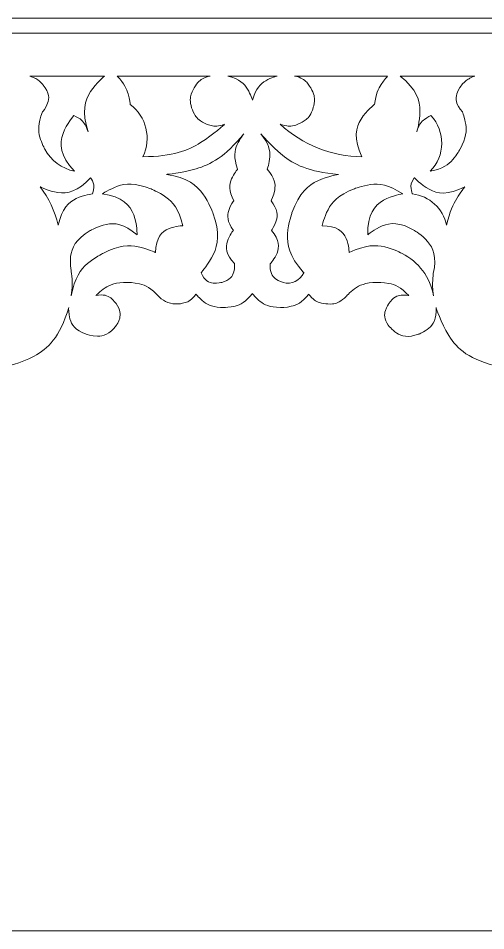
# Model space of a CAD drawing. Header units: millimetres. Extents: x 4883 to 5129, y 4651 to 4911.
# Drawn here: x 4955.6 to 5018.2, y 4651 to 4773 of the extents above; entities that cross this region are included whole.
import ezdxf

# ---------------------------------------------------------------- set-up
doc = ezdxf.new("R2010")
doc.units = ezdxf.units.MM
doc.header["$MEASUREMENT"] = 0
doc.layers.add('Layer 1', color=18, linetype='Continuous', true_color=0x000000)

msp = doc.modelspace()

# ---------------------------------------------------------------- linework, layer by layer
at = {"layer": 'Layer 1', "color": 1, "lineweight": 9, "true_color": 0xff0000}
for points, knots in [([(4884.97, 4773.02), (4884.97, 4773.02), (5128.97, 4773.02), (5128.97, 4773.02), (5128.97, 4773.02), (5128.97, 4773.02), (5128.97, 4742.52), (5128.97, 4712.02), (5128.97, 4651.02), (5128.97, 4651.02), (5128.97, 4651.02), (5128.97, 4651.02), (5067.97, 4651.02), (5006.97, 4651.02), (4884.97, 4651.02), (4884.97, 4651.02), (4884.97, 4651.02), (4884.97, 4651.02), (4884.97, 4681.52), (4884.97, 4712.02), (4884.97, 4773.02), (4884.97, 4773.02)], [0, 0, 0, 0, 0.142857, 0.142857, 0.142857, 0.285714, 0.285714, 0.285714, 0.428571, 0.428571, 0.428571, 0.571429, 0.571429, 0.571429, 0.714286, 0.714286, 0.714286, 0.857143, 0.857143, 0.857143, 1, 1, 1, 1]), ([(4974.51, 4735.75), (4975.18, 4735.09), (4976.1, 4734.75), (4977.04, 4734.82), (4977.04, 4734.82), (4977.51, 4734.85), (4977.97, 4734.99), (4978.42, 4735.12), (4978.85, 4735.36), (4979.42, 4736.11), (4979.42, 4736.11), (4979.89, 4735.54), (4980.47, 4735.1), (4981.05, 4734.66), (4981.75, 4734.33), (4983.22, 4734.35), (4983.22, 4734.35), (4983.95, 4734.36), (4984.66, 4734.53), (4985.37, 4734.71), (4986.06, 4735.05), (4986.97, 4736.2), (4986.97, 4736.2), (4987.42, 4735.62), (4987.99, 4735.16), (4988.57, 4734.71), (4989.25, 4734.37), (4990.72, 4734.35), (4990.72, 4734.35), (4991.45, 4734.34), (4992.17, 4734.5), (4992.88, 4734.66), (4993.58, 4734.98), (4994.52, 4736.11), (4994.52, 4736.11), (4994.79, 4735.75), (4995.13, 4735.45), (4995.47, 4735.16), (4995.88, 4734.93), (4996.78, 4734.83), (4996.78, 4734.83), (4997.23, 4734.78), (4997.68, 4734.83), (4998.13, 4734.87), (4998.58, 4735.01), (4999.27, 4735.61), (4999.27, 4735.61), (4999.27, 4735.61), (4999.32, 4735.65), (4999.36, 4735.69), (4999.45, 4735.77), (4999.45, 4735.77), (4999.45, 4735.77), (4999.99, 4736.37), (5000.63, 4736.85), (5001.28, 4737.32), (5002.04, 4737.67), (5003.64, 4737.7), (5003.64, 4737.7), (5004.45, 4737.71), (5005.23, 4737.56), (5006.02, 4737.4), (5006.79, 4737.08), (5007.9, 4735.93), (5007.9, 4735.93), (5007.39, 4736.04), (5006.87, 4735.99), (5006.34, 4735.94), (5005.81, 4735.73), (5005.21, 4734.86), (5005.21, 4734.86), (5004.91, 4734.43), (5004.75, 4733.93), (5004.59, 4733.43), (5004.58, 4732.86), (5005.14, 4731.97), (5005.14, 4731.97), (5005.62, 4731.35), (5006.27, 4730.92), (5006.92, 4730.49), (5007.75, 4730.25), (5009.22, 4730.79), (5009.22, 4730.79), (5009.95, 4731.06), (5010.56, 4731.56), (5011.16, 4732.05), (5011.63, 4732.77), (5011.54, 4734.34), (5011.54, 4734.34), (5012.13, 4732.34), (5013.24, 4730.58), (5014.35, 4728.82), (5015.98, 4727.3), (5020.05, 4726.42), (5020.05, 4726.42), (5020.89, 4726.22), (5021.75, 4726.31), (5022.6, 4726.39), (5023.47, 4726.76), (5024.35, 4728.24), (5024.35, 4728.24), (5024.99, 4726.03), (5026.1, 4724.03), (5027.21, 4722.02), (5028.81, 4720.21), (5033.03, 4718.4), (5033.03, 4718.4), (5034.93, 4717.41), (5037.05, 4717.15), (5039.18, 4716.89), (5041.51, 4717.37), (5044.23, 4720.69), (5044.23, 4720.69), (5044.04, 4718.77), (5044.31, 4716.85), (5044.59, 4714.94), (5045.34, 4713.04), (5048.27, 4710.5), (5048.27, 4710.5), (5049.73, 4709.23), (5051.46, 4708.36), (5053.18, 4707.49), (5055.17, 4707.01), (5058.93, 4707.94), (5058.93, 4707.94), (5058.28, 4707.21), (5057.84, 4706.33), (5057.4, 4705.46), (5057.16, 4704.45), (5057.68, 4702.55), (5057.68, 4702.55), (5057.94, 4701.61), (5058.42, 4700.76), (5058.91, 4699.91), (5059.62, 4699.15), (5061.49, 4698.54), (5061.49, 4698.54), (5061.37, 4699.32), (5061.32, 4700.1), (5061.28, 4700.88), (5061.31, 4701.67), (5061.67, 4703.19), (5061.67, 4703.19), (5061.8, 4703.81), (5062.14, 4704.33), (5062.48, 4704.85), (5063.03, 4705.29), (5064.28, 4705.25), (5064.28, 4705.25), (5064.91, 4705.24), (5065.49, 4705), (5066.06, 4704.76), (5066.59, 4704.3), (5066.79, 4703.06), (5066.79, 4703.06), (5066.95, 4702.66), (5067.07, 4702.24), (5067.2, 4701.83), (5067.29, 4701.41), (5067.33, 4700.54), (5067.33, 4700.54), (5067.65, 4698.79), (5068.61, 4697.29), (5069.57, 4695.8), (5071.17, 4694.57), (5074.73, 4694.82), (5074.73, 4694.82), (5076.51, 4694.95), (5078.11, 4695.74), (5079.7, 4696.52), (5081.1, 4697.97), (5081.25, 4701.54), (5081.25, 4701.54), (5081.25, 4701.54), (5081.25, 4700.13), (5081.25, 4698.72), (5081.25, 4695.91), (5081.25, 4695.91), (5081.25, 4695.91), (5081.25, 4695.91), (5082.68, 4695.91), (5084.11, 4695.91), (5086.97, 4695.91), (5086.97, 4695.91), (5086.97, 4695.91), (5086.97, 4695.91), (5086.97, 4714.69), (5086.97, 4733.46), (5086.97, 4771.02), (5086.97, 4771.02), (5086.97, 4771.02), (5086.97, 4771.02), (5036.97, 4771.02), (4986.97, 4771.02), (4886.97, 4771.02), (4886.97, 4771.02), (4886.97, 4771.02), (4886.97, 4771.02), (4886.97, 4752.24), (4886.97, 4733.46), (4886.97, 4695.91), (4886.97, 4695.91), (4886.97, 4695.91), (4886.97, 4695.91), (4888.4, 4695.91), (4889.83, 4695.91), (4892.69, 4695.91), (4892.69, 4695.91), (4892.69, 4695.91), (4892.69, 4695.91), (4892.69, 4697.32), (4892.69, 4698.72), (4892.69, 4701.54), (4892.69, 4701.54), (4892.69, 4701.54), (4892.76, 4699.75), (4893.5, 4698.14), (4894.24, 4696.52), (4895.64, 4695.08), (4899.21, 4694.82), (4899.21, 4694.82), (4900.99, 4694.7), (4902.68, 4695.25), (4904.37, 4695.8), (4905.96, 4697.03), (4906.61, 4700.54), (4906.61, 4700.54), (4906.63, 4700.97), (4906.69, 4701.4), (4906.74, 4701.83), (4906.83, 4702.26), (4907.15, 4703.06), (4907.15, 4703.06), (4907.25, 4703.68), (4907.56, 4704.22), (4907.87, 4704.76), (4908.4, 4705.22), (4909.65, 4705.25), (4909.65, 4705.25), (4910.28, 4705.27), (4910.87, 4705.06), (4911.46, 4704.85), (4912, 4704.42), (4912.27, 4703.19), (4912.27, 4703.19), (4912.45, 4702.43), (4912.55, 4701.66), (4912.66, 4700.88), (4912.69, 4700.09), (4912.45, 4698.54), (4912.45, 4698.54), (4913.38, 4698.85), (4914.21, 4699.38), (4915.03, 4699.91), (4915.74, 4700.66), (4916.26, 4702.55), (4916.26, 4702.55), (4916.51, 4703.5), (4916.53, 4704.48), (4916.54, 4705.46), (4916.3, 4706.47), (4915.01, 4707.94), (4915.01, 4707.94), (4916.89, 4707.48), (4918.82, 4707.48), (4920.76, 4707.49), (4922.74, 4707.96), (4925.67, 4710.5), (4925.67, 4710.5), (4927.13, 4711.77), (4928.24, 4713.36), (4929.34, 4714.94), (4930.1, 4716.84), (4929.7, 4720.69), (4929.7, 4720.69), (4931.07, 4719.03), (4932.92, 4717.96), (4934.76, 4716.89), (4937.1, 4716.41), (4940.91, 4718.4), (4940.91, 4718.4), (4943.02, 4719.3), (4944.87, 4720.66), (4946.72, 4722.02), (4948.31, 4723.82), (4949.58, 4728.24), (4949.58, 4728.24), (4950.02, 4727.5), (4950.68, 4726.94), (4951.34, 4726.39), (4952.21, 4726.02), (4953.89, 4726.42), (4953.89, 4726.42), (4955.92, 4726.87), (4957.76, 4727.84), (4959.59, 4728.82), (4961.22, 4730.34), (4962.39, 4734.34), (4962.39, 4734.34), (4962.35, 4733.56), (4962.56, 4732.81), (4962.78, 4732.05), (4963.25, 4731.33), (4964.72, 4730.79), (4964.72, 4730.79), (4965.45, 4730.52), (4966.24, 4730.5), (4967.02, 4730.49), (4967.84, 4730.72), (4968.79, 4731.97), (4968.79, 4731.97), (4969.07, 4732.42), (4969.21, 4732.92), (4969.34, 4733.43), (4969.33, 4734), (4968.73, 4734.86), (4968.73, 4734.86), (4968.42, 4735.3), (4968.01, 4735.62), (4967.59, 4735.94), (4967.06, 4736.15), (4966.03, 4735.93), (4966.03, 4735.93), (4966.59, 4736.51), (4967.25, 4736.95), (4967.92, 4737.4), (4968.69, 4737.73), (4970.29, 4737.7), (4970.29, 4737.7), (4971.1, 4737.68), (4971.88, 4737.5), (4972.66, 4737.32), (4973.42, 4736.97), (4974.49, 4735.77), (4974.5, 4735.76), (4974.51, 4735.75), (4974.51, 4735.75)], [0, 0, 0, 0, 0.00885, 0.00885, 0.00885, 0.017699, 0.017699, 0.017699, 0.026549, 0.026549, 0.026549, 0.035398, 0.035398, 0.035398, 0.044248, 0.044248, 0.044248, 0.053097, 0.053097, 0.053097, 0.061947, 0.061947, 0.061947, 0.070796, 0.070796, 0.070796, 0.079646, 0.079646, 0.079646, 0.088496, 0.088496, 0.088496, 0.097345, 0.097345, 0.097345, 0.106195, 0.106195, 0.106195, 0.115044, 0.115044, 0.115044, 0.123894, 0.123894, 0.123894, 0.132743, 0.132743, 0.132743, 0.141593, 0.141593, 0.141593, 0.150442, 0.150442, 0.150442, 0.159292, 0.159292, 0.159292, 0.168142, 0.168142, 0.168142, 0.176991, 0.176991, 0.176991, 0.185841, 0.185841, 0.185841, 0.19469, 0.19469, 0.19469, 0.20354, 0.20354, 0.20354, 0.212389, 0.212389, 0.212389, 0.221239, 0.221239, 0.221239, 0.230088, 0.230088, 0.230088, 0.238938, 0.238938, 0.238938, 0.247788, 0.247788, 0.247788, 0.256637, 0.256637, 0.256637, 0.265487, 0.265487, 0.265487, 0.274336, 0.274336, 0.274336, 0.283186, 0.283186, 0.283186, 0.292035, 0.292035, 0.292035, 0.300885, 0.300885, 0.300885, 0.309735, 0.309735, 0.309735, 0.318584, 0.318584, 0.318584, 0.327434, 0.327434, 0.327434, 0.336283, 0.336283, 0.336283, 0.345133, 0.345133, 0.345133, 0.353982, 0.353982, 0.353982, 0.362832, 0.362832, 0.362832, 0.371681, 0.371681, 0.371681, 0.380531, 0.380531, 0.380531, 0.389381, 0.389381, 0.389381, 0.39823, 0.39823, 0.39823, 0.40708, 0.40708, 0.40708, 0.415929, 0.415929, 0.415929, 0.424779, 0.424779, 0.424779, 0.433628, 0.433628, 0.433628, 0.442478, 0.442478, 0.442478, 0.451327, 0.451327, 0.451327, 0.460177, 0.460177, 0.460177, 0.469027, 0.469027, 0.469027, 0.477876, 0.477876, 0.477876, 0.486726, 0.486726, 0.486726, 0.495575, 0.495575, 0.495575, 0.504425, 0.504425, 0.504425, 0.513274, 0.513274, 0.513274, 0.522124, 0.522124, 0.522124, 0.530973, 0.530973, 0.530973, 0.539823, 0.539823, 0.539823, 0.548673, 0.548673, 0.548673, 0.557522, 0.557522, 0.557522, 0.566372, 0.566372, 0.566372, 0.575221, 0.575221, 0.575221, 0.584071, 0.584071, 0.584071, 0.59292, 0.59292, 0.59292, 0.60177, 0.60177, 0.60177, 0.610619, 0.610619, 0.610619, 0.619469, 0.619469, 0.619469, 0.628319, 0.628319, 0.628319, 0.637168, 0.637168, 0.637168, 0.646018, 0.646018, 0.646018, 0.654867, 0.654867, 0.654867, 0.663717, 0.663717, 0.663717, 0.672566, 0.672566, 0.672566, 0.681416, 0.681416, 0.681416, 0.690265, 0.690265, 0.690265, 0.699115, 0.699115, 0.699115, 0.707965, 0.707965, 0.707965, 0.716814, 0.716814, 0.716814, 0.725664, 0.725664, 0.725664, 0.734513, 0.734513, 0.734513, 0.743363, 0.743363, 0.743363, 0.752212, 0.752212, 0.752212, 0.761062, 0.761062, 0.761062, 0.769912, 0.769912, 0.769912, 0.778761, 0.778761, 0.778761, 0.787611, 0.787611, 0.787611, 0.79646, 0.79646, 0.79646, 0.80531, 0.80531, 0.80531, 0.814159, 0.814159, 0.814159, 0.823009, 0.823009, 0.823009, 0.831858, 0.831858, 0.831858, 0.840708, 0.840708, 0.840708, 0.849558, 0.849558, 0.849558, 0.858407, 0.858407, 0.858407, 0.867257, 0.867257, 0.867257, 0.876106, 0.876106, 0.876106, 0.884956, 0.884956, 0.884956, 0.893805, 0.893805, 0.893805, 0.902655, 0.902655, 0.902655, 0.911504, 0.911504, 0.911504, 0.920354, 0.920354, 0.920354, 0.929204, 0.929204, 0.929204, 0.938053, 0.938053, 0.938053, 0.946903, 0.946903, 0.946903, 0.955752, 0.955752, 0.955752, 0.964602, 0.964602, 0.964602, 0.973451, 0.973451, 0.973451, 0.99115, 0.99115, 0.99115, 1, 1, 1, 1]), ([(4963.18, 4752.55), (4961.47, 4752.91), (4960.01, 4754), (4959.19, 4755.53), (4959.19, 4755.53), (4958.77, 4756.3), (4958.54, 4757.13), (4958.31, 4757.97), (4958.25, 4758.88), (4958.89, 4760.5), (4958.89, 4760.5), (4959.34, 4761.01), (4959.57, 4761.64), (4959.81, 4762.27), (4959.83, 4763.03), (4958.98, 4764.09), (4958.98, 4764.09), (4958.74, 4764.36), (4958.47, 4764.6), (4958.19, 4764.84), (4957.89, 4765.05), (4957.2, 4765.29), (4957.2, 4765.29), (4957.2, 4765.29), (4959.7, 4765.29), (4962.2, 4765.29), (4967.2, 4765.29), (4967.2, 4765.29), (4967.2, 4765.29), (4966.1, 4764.39), (4965.33, 4763.2), (4964.56, 4762.01), (4964.12, 4760.54), (4964.98, 4757.83), (4964.98, 4757.83), (4964.84, 4758.31), (4964.6, 4758.75), (4964.36, 4759.2), (4964.01, 4759.6), (4963.09, 4760.01), (4963.09, 4760.01), (4962.12, 4758.95), (4961.64, 4757.6), (4961.16, 4756.26), (4961.18, 4754.62), (4963.18, 4752.55)], [0, 0, 0, 0, 0.066667, 0.066667, 0.066667, 0.133333, 0.133333, 0.133333, 0.2, 0.2, 0.2, 0.266667, 0.266667, 0.266667, 0.333333, 0.333333, 0.333333, 0.4, 0.4, 0.4, 0.466667, 0.466667, 0.466667, 0.533333, 0.533333, 0.533333, 0.6, 0.6, 0.6, 0.666667, 0.666667, 0.666667, 0.733333, 0.733333, 0.733333, 0.8, 0.8, 0.8, 0.866667, 0.866667, 0.866667, 0.933333, 0.933333, 0.933333, 1, 1, 1, 1]), ([(4972.31, 4754.5), (4973.49, 4756.94), (4972.79, 4759.86), (4970.63, 4761.5), (4970.63, 4761.5), (4970.54, 4762.2), (4970.34, 4762.89), (4970.14, 4763.57), (4969.83, 4764.23), (4968.89, 4765.29), (4968.89, 4765.29), (4968.89, 4765.29), (4972, 4765.29), (4975.11, 4765.29), (4981.33, 4765.29), (4981.33, 4765.29), (4981.33, 4765.29), (4980.87, 4765.19), (4980.45, 4764.99), (4980.02, 4764.8), (4979.63, 4764.51), (4979.16, 4763.7), (4979.16, 4763.7), (4978.93, 4763.3), (4978.78, 4762.86), (4978.64, 4762.42), (4978.58, 4761.93), (4978.84, 4761.04), (4978.84, 4761.04), (4978.98, 4760.59), (4979.2, 4760.18), (4979.42, 4759.77), (4979.74, 4759.4), (4980.57, 4758.98), (4980.57, 4758.98), (4980.99, 4758.78), (4981.44, 4758.66), (4981.89, 4758.54), (4982.38, 4758.52), (4983.25, 4758.84), (4983.25, 4758.84), (4981.76, 4757.47), (4980.04, 4756.39), (4978.32, 4755.32), (4976.37, 4754.54), (4972.31, 4754.5)], [0, 0, 0, 0, 0.066667, 0.066667, 0.066667, 0.133333, 0.133333, 0.133333, 0.2, 0.2, 0.2, 0.266667, 0.266667, 0.266667, 0.333333, 0.333333, 0.333333, 0.4, 0.4, 0.4, 0.466667, 0.466667, 0.466667, 0.533333, 0.533333, 0.533333, 0.6, 0.6, 0.6, 0.666667, 0.666667, 0.666667, 0.733333, 0.733333, 0.733333, 0.8, 0.8, 0.8, 0.866667, 0.866667, 0.866667, 0.933333, 0.933333, 0.933333, 1, 1, 1, 1]), ([(4983.67, 4765.29), (4983.67, 4765.29), (4990.27, 4765.29), (4990.27, 4765.29), (4990.27, 4765.29), (4989.47, 4765.08), (4988.76, 4764.67), (4988.04, 4764.26), (4987.41, 4763.64), (4986.97, 4762.05), (4986.97, 4762.05), (4986.74, 4762.85), (4986.32, 4763.55), (4985.89, 4764.26), (4985.27, 4764.88), (4983.67, 4765.29)], [0, 0, 0, 0, 0.2, 0.2, 0.2, 0.4, 0.4, 0.4, 0.6, 0.6, 0.6, 0.8, 0.8, 0.8, 1, 1, 1, 1]), ([(5001.62, 4754.5), (4997.57, 4754.54), (4993.67, 4756.09), (4990.68, 4758.84), (4990.68, 4758.84), (4991.12, 4758.68), (4991.58, 4758.61), (4992.04, 4758.54), (4992.53, 4758.57), (4993.36, 4758.98), (4993.36, 4758.98), (4993.78, 4759.19), (4994.15, 4759.48), (4994.51, 4759.77), (4994.83, 4760.14), (4995.09, 4761.04), (4995.09, 4761.04), (4995.23, 4761.49), (4995.26, 4761.95), (4995.3, 4762.42), (4995.24, 4762.9), (4994.77, 4763.7), (4994.77, 4763.7), (4994.54, 4764.11), (4994.23, 4764.45), (4993.91, 4764.8), (4993.52, 4765.08), (4992.61, 4765.29), (4992.61, 4765.29), (4992.61, 4765.29), (4995.72, 4765.29), (4998.83, 4765.29), (5005.05, 4765.29), (5005.05, 4765.29), (5005.05, 4765.29), (5004.58, 4764.76), (5004.19, 4764.17), (5003.8, 4763.57), (5003.49, 4762.91), (5003.31, 4761.5), (5003.31, 4761.5), (5002.23, 4760.68), (5001.51, 4759.54), (5000.8, 4758.4), (5000.45, 4756.94), (5001.62, 4754.5)], [0, 0, 0, 0, 0.066667, 0.066667, 0.066667, 0.133333, 0.133333, 0.133333, 0.2, 0.2, 0.2, 0.266667, 0.266667, 0.266667, 0.333333, 0.333333, 0.333333, 0.4, 0.4, 0.4, 0.466667, 0.466667, 0.466667, 0.533333, 0.533333, 0.533333, 0.6, 0.6, 0.6, 0.666667, 0.666667, 0.666667, 0.733333, 0.733333, 0.733333, 0.8, 0.8, 0.8, 0.866667, 0.866667, 0.866667, 0.933333, 0.933333, 0.933333, 1, 1, 1, 1]), ([(5010.76, 4752.55), (5012.76, 4754.62), (5012.8, 4757.89), (5010.84, 4760.01), (5010.84, 4760.01), (5010.38, 4759.8), (5009.98, 4759.5), (5009.58, 4759.2), (5009.23, 4758.8), (5008.95, 4757.83), (5008.95, 4757.83), (5009.38, 4759.18), (5009.38, 4760.6), (5009.37, 4762.01), (5008.94, 4763.49), (5006.74, 4765.29), (5006.74, 4765.29), (5006.74, 4765.29), (5009.24, 4765.29), (5011.74, 4765.29), (5016.73, 4765.29), (5016.73, 4765.29), (5016.73, 4765.29), (5016.39, 4765.17), (5016.07, 4765), (5015.74, 4764.84), (5015.44, 4764.63), (5014.95, 4764.09), (5014.95, 4764.09), (5014.53, 4763.56), (5014.33, 4762.91), (5014.13, 4762.27), (5014.15, 4761.52), (5015.05, 4760.5), (5015.05, 4760.5), (5015.37, 4759.69), (5015.5, 4758.83), (5015.63, 4757.97), (5015.58, 4757.06), (5014.75, 4755.53), (5014.75, 4755.53), (5014.34, 4754.76), (5013.76, 4754.11), (5013.19, 4753.45), (5012.46, 4752.91), (5010.76, 4752.55)], [0, 0, 0, 0, 0.066667, 0.066667, 0.066667, 0.133333, 0.133333, 0.133333, 0.2, 0.2, 0.2, 0.266667, 0.266667, 0.266667, 0.333333, 0.333333, 0.333333, 0.4, 0.4, 0.4, 0.466667, 0.466667, 0.466667, 0.533333, 0.533333, 0.533333, 0.6, 0.6, 0.6, 0.666667, 0.666667, 0.666667, 0.733333, 0.733333, 0.733333, 0.8, 0.8, 0.8, 0.866667, 0.866667, 0.866667, 0.933333, 0.933333, 0.933333, 1, 1, 1, 1]), ([(4980.09, 4738.97), (4980.09, 4738.97), (4980.18, 4739.08), (4980.18, 4739.08), (4980.18, 4739.08), (4981.13, 4740.16), (4981.75, 4741.46), (4982.37, 4742.76), (4982.66, 4744.28), (4981.68, 4746.99), (4981.68, 4746.99), (4981.19, 4748.35), (4980.35, 4749.52), (4979.51, 4750.7), (4978.32, 4751.68), (4975.47, 4752.14), (4975.47, 4752.14), (4977.5, 4752.31), (4979.44, 4752.89), (4981.38, 4753.46), (4983.25, 4754.44), (4985.84, 4757.57), (4985.84, 4757.57), (4985.29, 4756.9), (4984.94, 4756.12), (4984.58, 4755.34), (4984.42, 4754.44), (4984.99, 4752.82), (4984.99, 4752.82), (4984.47, 4752.24), (4984.17, 4751.53), (4983.86, 4750.82), (4983.75, 4749.98), (4984.47, 4748.61), (4984.47, 4748.61), (4984.02, 4748.03), (4983.8, 4747.33), (4983.57, 4746.64), (4983.56, 4745.83), (4984.42, 4744.65), (4984.42, 4744.65), (4983.88, 4744), (4983.62, 4743.19), (4983.37, 4742.39), (4983.4, 4741.44), (4984.57, 4740.22), (4984.57, 4740.22), (4984.64, 4739.64), (4984.48, 4739.09), (4984.33, 4738.53), (4983.97, 4738), (4982.86, 4737.69), (4982.86, 4737.69), (4982.3, 4737.54), (4981.73, 4737.6), (4981.16, 4737.66), (4980.57, 4737.93), (4980.09, 4738.97)], [0, 0, 0, 0, 0.052632, 0.052632, 0.052632, 0.105263, 0.105263, 0.105263, 0.157895, 0.157895, 0.157895, 0.210526, 0.210526, 0.210526, 0.263158, 0.263158, 0.263158, 0.315789, 0.315789, 0.315789, 0.368421, 0.368421, 0.368421, 0.421053, 0.421053, 0.421053, 0.473684, 0.473684, 0.473684, 0.526316, 0.526316, 0.526316, 0.578947, 0.578947, 0.578947, 0.631579, 0.631579, 0.631579, 0.684211, 0.684211, 0.684211, 0.736842, 0.736842, 0.736842, 0.789474, 0.789474, 0.789474, 0.842105, 0.842105, 0.842105, 0.894737, 0.894737, 0.894737, 0.947368, 0.947368, 0.947368, 1, 1, 1, 1]), ([(4993.85, 4738.97), (4993.37, 4737.93), (4992.19, 4737.39), (4991.08, 4737.69), (4991.08, 4737.69), (4990.52, 4737.85), (4990.07, 4738.19), (4989.61, 4738.53), (4989.24, 4739.07), (4989.36, 4740.22), (4989.36, 4740.22), (4989.95, 4740.83), (4990.26, 4741.61), (4990.57, 4742.39), (4990.6, 4743.35), (4989.52, 4744.65), (4989.52, 4744.65), (4989.95, 4745.24), (4990.16, 4745.94), (4990.37, 4746.64), (4990.36, 4747.45), (4989.47, 4748.61), (4989.47, 4748.61), (4989.82, 4749.3), (4989.95, 4750.06), (4990.08, 4750.82), (4989.98, 4751.66), (4988.95, 4752.82), (4988.95, 4752.82), (4989.23, 4753.63), (4989.29, 4754.49), (4989.35, 4755.34), (4989.19, 4756.24), (4988.1, 4757.57), (4988.1, 4757.57), (4989.39, 4756), (4990.97, 4754.73), (4992.55, 4753.46), (4994.42, 4752.48), (4998.46, 4752.14), (4998.46, 4752.14), (4997.04, 4751.91), (4995.73, 4751.3), (4994.42, 4750.69), (4993.24, 4749.71), (4992.26, 4746.99), (4992.26, 4746.99), (4991.77, 4745.64), (4991.67, 4744.2), (4991.57, 4742.76), (4991.85, 4741.25), (4993.76, 4739.08), (4993.76, 4739.08), (4993.76, 4739.08), (4993.78, 4739.05), (4993.81, 4739.03), (4993.85, 4738.97), (4993.85, 4738.97)], [0, 0, 0, 0, 0.052632, 0.052632, 0.052632, 0.105263, 0.105263, 0.105263, 0.157895, 0.157895, 0.157895, 0.210526, 0.210526, 0.210526, 0.263158, 0.263158, 0.263158, 0.315789, 0.315789, 0.315789, 0.368421, 0.368421, 0.368421, 0.421053, 0.421053, 0.421053, 0.473684, 0.473684, 0.473684, 0.526316, 0.526316, 0.526316, 0.578947, 0.578947, 0.578947, 0.631579, 0.631579, 0.631579, 0.684211, 0.684211, 0.684211, 0.736842, 0.736842, 0.736842, 0.789474, 0.789474, 0.789474, 0.842105, 0.842105, 0.842105, 0.894737, 0.894737, 0.894737, 0.947368, 0.947368, 0.947368, 1, 1, 1, 1]), ([(4961, 4745.36), (4960.55, 4747.22), (4959.72, 4748.97), (4958.56, 4750.48), (4958.56, 4750.48), (4959.69, 4749.89), (4960.95, 4749.72), (4962.21, 4749.55), (4963.6, 4749.8), (4965.32, 4751.7), (4965.32, 4751.7), (4965.54, 4751.38), (4965.67, 4751.02), (4965.8, 4750.66), (4965.85, 4750.25), (4965.56, 4749.53), (4965.56, 4749.53), (4964.43, 4749.39), (4963.41, 4748.91), (4962.39, 4748.42), (4961.47, 4747.58), (4961, 4745.36)], [0, 0, 0, 0, 0.142857, 0.142857, 0.142857, 0.285714, 0.285714, 0.285714, 0.428571, 0.428571, 0.428571, 0.571429, 0.571429, 0.571429, 0.714286, 0.714286, 0.714286, 0.857143, 0.857143, 0.857143, 1, 1, 1, 1]), ([(4962.74, 4735.92), (4962.88, 4736.9), (4962.89, 4737.9), (4962.77, 4738.88), (4962.77, 4738.88), (4962.53, 4740.01), (4962.65, 4741.15), (4962.78, 4742.3), (4963.29, 4743.46), (4965.28, 4744.63), (4965.28, 4744.63), (4966.28, 4745.22), (4967.41, 4745.46), (4968.53, 4745.69), (4969.79, 4745.57), (4971.53, 4744.05), (4971.53, 4744.05), (4971.58, 4745.43), (4971.1, 4746.71), (4970.62, 4748), (4969.61, 4749.19), (4966.87, 4749.53), (4966.87, 4749.53), (4967.83, 4750.17), (4968.92, 4750.55), (4970.01, 4750.93), (4971.22, 4751.06), (4973.37, 4750.21), (4973.37, 4750.21), (4974.44, 4749.78), (4975.38, 4749.11), (4976.32, 4748.44), (4977.12, 4747.52), (4977.66, 4745.27), (4977.66, 4745.27), (4976.66, 4745.27), (4975.76, 4744.88), (4974.85, 4744.48), (4974.04, 4743.68), (4974.02, 4741.68), (4974.02, 4741.68), (4972.9, 4742.21), (4971.69, 4742.47), (4970.48, 4742.73), (4969.17, 4742.71), (4966.96, 4741.58), (4966.96, 4741.58), (4965.86, 4741.02), (4964.91, 4740.21), (4963.97, 4739.41), (4963.19, 4738.36), (4962.74, 4735.92)], [0, 0, 0, 0, 0.058824, 0.058824, 0.058824, 0.117647, 0.117647, 0.117647, 0.176471, 0.176471, 0.176471, 0.235294, 0.235294, 0.235294, 0.294118, 0.294118, 0.294118, 0.352941, 0.352941, 0.352941, 0.411765, 0.411765, 0.411765, 0.470588, 0.470588, 0.470588, 0.529412, 0.529412, 0.529412, 0.588235, 0.588235, 0.588235, 0.647059, 0.647059, 0.647059, 0.705882, 0.705882, 0.705882, 0.764706, 0.764706, 0.764706, 0.823529, 0.823529, 0.823529, 0.882353, 0.882353, 0.882353, 0.941176, 0.941176, 0.941176, 1, 1, 1, 1]), ([(5011.2, 4735.92), (5010.75, 4738.36), (5009.19, 4740.45), (5006.98, 4741.58), (5006.98, 4741.58), (5005.87, 4742.15), (5004.67, 4742.44), (5003.46, 4742.73), (5002.16, 4742.75), (4999.91, 4741.68), (4999.91, 4741.68), (4999.9, 4742.68), (4999.49, 4743.58), (4999.08, 4744.48), (4998.27, 4745.28), (4996.28, 4745.27), (4996.28, 4745.27), (4996.55, 4746.4), (4997.08, 4747.42), (4997.62, 4748.44), (4998.42, 4749.36), (5000.57, 4750.21), (5000.57, 4750.21), (5001.64, 4750.63), (5002.78, 4750.78), (5003.93, 4750.93), (5005.14, 4750.8), (5007.07, 4749.53), (5007.07, 4749.53), (5005.7, 4749.36), (5004.51, 4748.68), (5003.31, 4748), (5002.3, 4746.81), (5002.4, 4744.05), (5002.4, 4744.05), (5003.27, 4744.81), (5004.34, 4745.25), (5005.4, 4745.69), (5006.66, 4745.81), (5008.66, 4744.63), (5008.66, 4744.63), (5009.65, 4744.05), (5010.4, 4743.17), (5011.15, 4742.3), (5011.66, 4741.14), (5011.16, 4738.88), (5011.16, 4738.88), (5011.11, 4738.39), (5011.08, 4737.89), (5011.05, 4737.4), (5011.06, 4736.9), (5011.2, 4735.92)], [0, 0, 0, 0, 0.058824, 0.058824, 0.058824, 0.117647, 0.117647, 0.117647, 0.176471, 0.176471, 0.176471, 0.235294, 0.235294, 0.235294, 0.294118, 0.294118, 0.294118, 0.352941, 0.352941, 0.352941, 0.411765, 0.411765, 0.411765, 0.470588, 0.470588, 0.470588, 0.529412, 0.529412, 0.529412, 0.588235, 0.588235, 0.588235, 0.647059, 0.647059, 0.647059, 0.705882, 0.705882, 0.705882, 0.764706, 0.764706, 0.764706, 0.823529, 0.823529, 0.823529, 0.882353, 0.882353, 0.882353, 0.941176, 0.941176, 0.941176, 1, 1, 1, 1]), ([(5012.94, 4745.36), (5012.46, 4747.58), (5010.64, 4749.26), (5008.38, 4749.53), (5008.38, 4749.53), (5008.24, 4749.89), (5008.19, 4750.27), (5008.14, 4750.66), (5008.18, 4751.06), (5008.62, 4751.7), (5008.62, 4751.7), (5009.48, 4750.75), (5010.6, 4750.15), (5011.72, 4749.55), (5013.11, 4749.3), (5015.38, 4750.48), (5015.38, 4750.48), (5014.8, 4749.72), (5014.3, 4748.91), (5013.8, 4748.09), (5013.38, 4747.22), (5012.94, 4745.36)], [0, 0, 0, 0, 0.142857, 0.142857, 0.142857, 0.285714, 0.285714, 0.285714, 0.428571, 0.428571, 0.428571, 0.571429, 0.571429, 0.571429, 0.714286, 0.714286, 0.714286, 0.857143, 0.857143, 0.857143, 1, 1, 1, 1])]:
    msp.add_open_spline(points, degree=3, knots=knots, dxfattribs=at)

doc.saveas('drawing.dxf')
